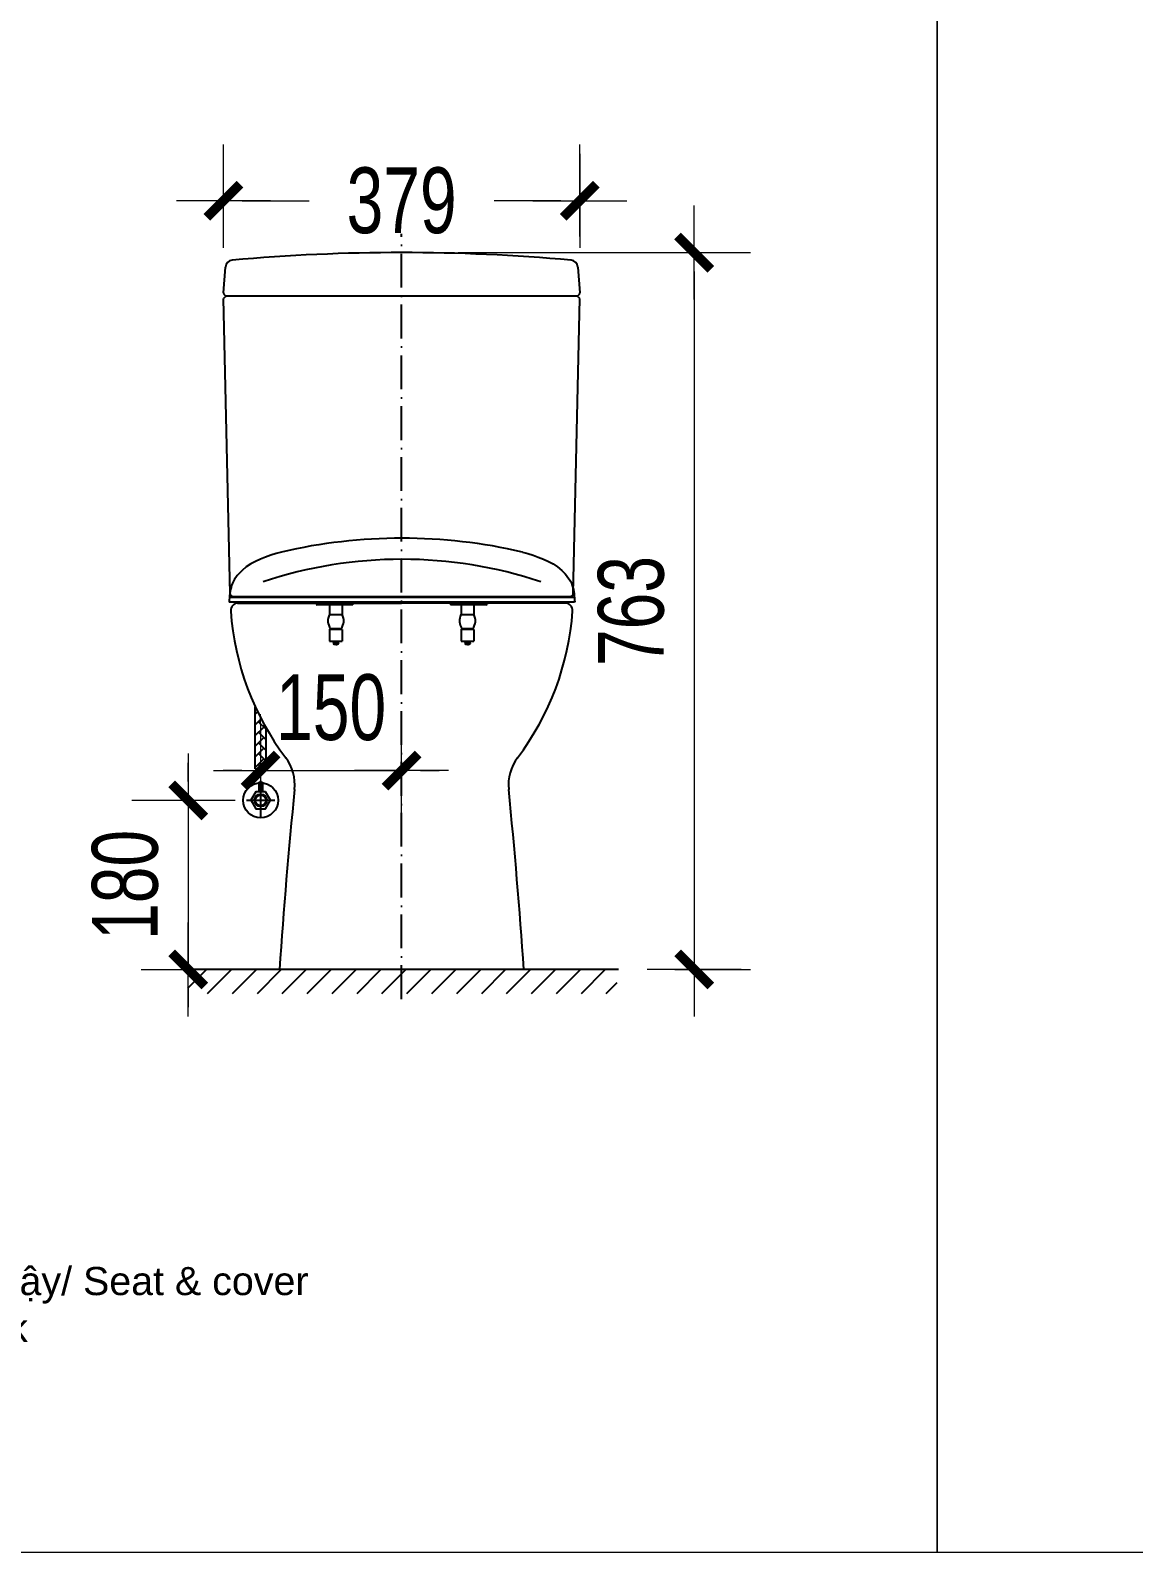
# Model space of a CAD drawing. Header units: inches. Extents: x 242965 to 445791, y 236206 to 423703.
# Drawn here: x 420733 to 421906, y 363849 to 365469 of the extents above; entities that cross this region are included whole.
import ezdxf

# ---------------------------------------------------------------- set-up
doc = ezdxf.new("R2010")
doc.units = ezdxf.units.IN
doc.header["$MEASUREMENT"] = 0
doc.linetypes.add('ACAD_ISO10W100', pattern=[18, 12, -3, 0, -3])
doc.layers.add('2', color=181, linetype='Continuous', lineweight=20)
doc.layers.add('a', color=250, linetype='Continuous', lineweight=5)
doc.layers.add('PIC14', color=7, linetype='Continuous')
doc.styles.add('Arch-Dim', font='chhbg.shx', dxfattribs={"width": 0.75})
doc.dimstyles.new('Arch-40', dxfattribs={"dimscale": 40, "dimtxt": 1.75, "dimasz": 0.5, "dimexe": 1.5, "dimexo": 1.5, "dimgap": 0.8, "dimtad": 1, "dimdec": 0, "dimzin": 0, "dimdsep": 46, "dimtxsty": 'Arch-Dim', "dimblk": 'A', "dimcen": 3, "dimclrd": 251, "dimclre": 251, "dimclrt": 151, "dimadec": 0, "dimazin": 0, "dimtfac": 1, "dimtdec": 0, "dimtix": 1, "dimtmove": 2, "dimatfit": 3, "dimldrblk": 'C', "dimfxl": 1.5, "dimtolj": 1, "dimtzin": 0, "dimlwd": 9, "dimlwe": 9, "dimarcsym": 0})

# ---------------------------------------------------------------- blocks, each defined once
blk = doc.blocks.new('A')
at = {"color": 252, "lineweight": 9}
for points in [[(0, 2.5), (0, -2.5)], [(-2.5, 0), (2.5, 0)]]:
    blk.add_lwpolyline(points, dxfattribs=at)
at = {"const_width": 0.5}
blk.add_lwpolyline([(0.884, 0.884), (-0.884, -0.884)], dxfattribs=at)
blk = doc.blocks.new('*D831')
at = {"color": 251, "lineweight": 9, "transparency": 16777216}
for p, q in [((420977.7, 364730.7), (420977.7, 364741.5)), ((421127.7, 364730.7), (421127.7, 364741.5)), ((420957.7, 364681.5), (420937.7, 364681.5)), ((420977.7, 364681.5), (421127.7, 364681.5)), ((421147.7, 364681.5), (421167.7, 364681.5))]:
    blk.add_line(p, q, dxfattribs=at)
at = {"layer": 'Defpoints', "color": 0, "transparency": 16777216}
for p in [(421127.7, 364681.5), (420977.7, 364670.7), (421127.7, 364670.7)]:
    blk.add_point(p, dxfattribs=at)
at = {"color": 251, "lineweight": 9, "transparency": 16777216, "xscale": 20, "yscale": 20, "zscale": 20}
blk.add_blockref('A', (420977.7, 364681.5), dxfattribs=at)
at = {"color": 251, "lineweight": 9, "transparency": 16777216, "xscale": 20, "yscale": 20, "zscale": 20, "rotation": 180}
blk.add_blockref('A', (421127.7, 364681.5), dxfattribs=at)
at = {"color": 151, "transparency": 16777216, "insert": (421052.7, 364748.5), "char_height": 70, "attachment_point": 5, "style": 'Arch-Dim'}
blk.add_mtext('\\A1;150', dxfattribs=at)
blk = doc.blocks.new('C')
at = {"layer": 'a'}
blk.add_hatch(color=256, dxfattribs=at).paths.add_polyline_path([(-0.769, 2.132), (-1.462, 1.732), (-0.462, 0), (-1.462, -1.732), (-0.769, -2.132), (0.462, 0)])
at = {"color": 1}
blk.add_lwpolyline([(-0.769, 2.132), (-1.462, 1.732), (-0.462, 0), (-1.462, -1.732), (-0.769, -2.132), (0.462, 0)], close=True, dxfattribs=at)
blk.add_lwpolyline([(-2.462, 0), (-0.462, 0)], dxfattribs=at)
blk = doc.blocks.new('*D832')
at = {"color": 251, "lineweight": 9, "transparency": 16777216}
for p, q in [((420900.7, 364669.8), (420900.7, 364689.8)), ((420902.8, 364649.8), (420840.7, 364649.8)), ((420900.7, 364649.8), (420900.7, 364469.8)), ((420957.1, 364469.8), (420960.7, 364469.8)), ((420900.7, 364449.8), (420900.7, 364429.8))]:
    blk.add_line(p, q, dxfattribs=at)
at = {"layer": 'Defpoints', "color": 0, "transparency": 16777216}
for p in [(420962.8, 364649.8), (420897.1, 364469.8), (420900.7, 364469.8)]:
    blk.add_point(p, dxfattribs=at)
at = {"color": 251, "lineweight": 9, "transparency": 16777216, "xscale": 20, "yscale": 20, "zscale": 20}
for p, rotation in [((420900.7, 364649.8), 270), ((420900.7, 364469.8), 90)]:
    blk.add_blockref('A', p, dxfattribs=dict(at, rotation=rotation))
at = {"color": 151, "transparency": 16777216, "insert": (420833.7, 364559.8), "char_height": 70, "attachment_point": 5, "rotation": 90, "style": 'Arch-Dim'}
blk.add_mtext('\\A1;180', dxfattribs=at)
blk = doc.blocks.new('*D833')
at = {"color": 251, "lineweight": 9, "transparency": 16777216}
for p, q in [((421187.7, 365232.8), (421499, 365232.8)), ((421439, 365212.8), (421439, 364489.8)), ((421418.3, 364469.8), (421499, 364469.8))]:
    blk.add_line(p, q, dxfattribs=at)
at = {"layer": 'Defpoints', "color": 0, "transparency": 16777216}
for p in [(421127.7, 365232.8), (421358.3, 364469.8), (421439, 364469.8)]:
    blk.add_point(p, dxfattribs=at)
at = {"color": 251, "lineweight": 9, "transparency": 16777216, "xscale": 20, "yscale": 20, "zscale": 20}
for p, rotation in [((421439, 365232.8), 90), ((421439, 364469.8), 270)]:
    blk.add_blockref('A', p, dxfattribs=dict(at, rotation=rotation))
at = {"color": 151, "transparency": 16777216, "insert": (421372, 364851.3), "char_height": 70, "attachment_point": 5, "rotation": 90, "style": 'Arch-Dim'}
blk.add_mtext('\\A1;763', dxfattribs=at)
blk = doc.blocks.new('*D834')
at = {"color": 251, "lineweight": 9, "transparency": 16777216}
for p, q in [((420938.2, 365249.8), (420938.2, 365348)), ((421317.2, 365249.8), (421317.2, 365348)), ((420958.2, 365288), (421029.5, 365288)), ((421297.2, 365288), (421226, 365288))]:
    blk.add_line(p, q, dxfattribs=at)
at = {"layer": 'Defpoints', "color": 0, "transparency": 16777216}
for p in [(420938.2, 365288), (420938.2, 365189.8), (421317.2, 365189.8)]:
    blk.add_point(p, dxfattribs=at)
at = {"color": 251, "lineweight": 9, "transparency": 16777216, "xscale": 20, "yscale": 20, "zscale": 20, "rotation": 180}
blk.add_blockref('A', (420938.2, 365288), dxfattribs=at)
at = {"color": 251, "lineweight": 9, "transparency": 16777216, "xscale": 20, "yscale": 20, "zscale": 20}
blk.add_blockref('A', (421317.2, 365288), dxfattribs=at)
at = {"color": 151, "transparency": 16777216, "insert": (421127.7, 365288), "char_height": 70, "attachment_point": 5, "style": 'Arch-Dim'}
blk.add_mtext('\\A1;379', dxfattribs=at)

msp = doc.modelspace()

# ---------------------------------------------------------------- hatches: boundary and pattern name
h = msp.add_hatch()
h.set_pattern_fill('AR-HBONE', scale=2, style=0)
h.set_pattern_definition([(45, (420918.812, 364439.3494), (9e-16, 11.3137), [24, -8]), (135, (420924.469, 364445.006), (9e-16, 11.3137), [24, -8])])
h.paths.add_polyline_path([(420983.435, 364727.075, -0.02126915), (420972.027, 364749.321), (420972.027, 364683.389), (420976.659, 364683.389), (420976.659, 364686.726), (420978.803, 364680.053), (420978.803, 364683.389), (420983.435, 364683.389)])
h = msp.add_hatch()
h.set_pattern_fill('ANSI31', scale=150, style=0)
h.set_pattern_definition([(45, (419073.973, 367582.26), (-13.25825, 13.25825), [])])
h.paths.add_polyline_path([(420900.136, 364469.829), (421357.014, 364469.829), (421357.014, 364444.389), (420900.136, 364444.389)])

# ---------------------------------------------------------------- linework, layer by layer
at = {"color": 7}
for p, q in [((420938.23, 365189.825), (420940.233, 365217.301)), ((421315.224, 365217.302), (421317.23, 365189.825)), ((420941.231, 365186.825), (420938.23, 365183.823)), ((420945.166, 364869.758), (420938.23, 365183.825)), ((420941.231, 365186.825), (421113.376, 365186.825)), ((421113.376, 365186.825), (421309.16, 365186.825)), ((421309.16, 365186.825), (421314.229, 365186.825)), ((421310.294, 364869.759), (421317.23, 365183.825)), ((421317.23, 365183.825), (421314.229, 365186.825)), ((421317.23, 365189.825), (421317.23, 365189.825)), ((420948.165, 364866.825), (421307.295, 364866.825)), ((421311.693, 364865.813), (420944.194, 364865.813)), ((421311.693, 364860.825), (420944.194, 364860.825)), ((420972.027, 364683.389), (420972.027, 364749.321)), ((420983.435, 364683.389), (420983.435, 364727.075)), ((420972.027, 364683.389), (420976.659, 364683.389)), ((420976.659, 364686.726), (420978.803, 364680.053)), ((420976.659, 364683.389), (420976.659, 364686.726)), ((420978.803, 364683.389), (420983.435, 364683.389)), ((420978.803, 364680.053), (420978.803, 364683.389)), ((420975.894, 364669.25), (420975.894, 364659.459)), ((420975.894, 364669.25), (420979.568, 364669.25)), ((420975.894, 364660.858), (420979.568, 364660.858)), ((420975.894, 364659.459), (420979.568, 364659.459)), ((420976.812, 364659.459), (420976.812, 364658.992)), ((420977.731, 364670.744), (420977.731, 364632.715)), ((420978.65, 364659.459), (420978.65, 364658.992)), ((420978.65, 364659.459), (420978.65, 364658.992)), ((420979.568, 364669.25), (420979.568, 364659.459)), ((420962.761, 364649.829), (420992.701, 364649.829)), ((421358.346, 364469.829), (420897.114, 364469.829)), ((421257.729, 364469.829), (420997.731, 364469.829))]:
    msp.add_line(p, q, dxfattribs=at)
at = {"color": 7, "linetype": 'Continuous'}
for p, q in [((421039.58, 364859.825), (421036.53, 364859.825)), ((421036.735, 364858.772), (421036.68, 364859.825)), ((421051.03, 364857.825), (421037.734, 364857.825)), ((421039.057, 364859.825), (421039.075, 364860.825)), ((421076.385, 364860.825), (421039.075, 364860.825)), ((421039.58, 364860.825), (421039.58, 364859.125)), ((421039.58, 364860.521), (421040.976, 364859.125)), ((421075.88, 364859.125), (421039.58, 364859.125)), ((421039.835, 364857.825), (421039.766, 364859.134)), ((421042.607, 364860.825), (421044.307, 364859.125)), ((421045.23, 364859.125), (421045.23, 364858.125)), ((421045.23, 364858.125), (421070.23, 364858.125)), ((421045.926, 364857.825), (421045.911, 364858.125)), ((421045.939, 364860.825), (421047.639, 364859.125)), ((421048.98, 364857.825), (421048.98, 364858.125)), ((421049.27, 364860.825), (421050.97, 364859.125)), ((421051.03, 364858.125), (421051.03, 364847.625)), ((421052.601, 364860.825), (421054.301, 364859.125)), ((421055.932, 364860.825), (421057.632, 364859.125)), ((421059.263, 364860.825), (421060.963, 364859.125)), ((421062.594, 364860.825), (421064.294, 364859.125)), ((421064.43, 364858.125), (421064.43, 364847.625)), ((421075.625, 364857.825), (421064.43, 364857.825)), ((421065.925, 364860.825), (421067.625, 364859.125)), ((421066.48, 364858.125), (421066.48, 364857.825)), ((421069.256, 364860.825), (421070.956, 364859.125)), ((421069.534, 364857.825), (421069.549, 364858.125)), ((421070.23, 364859.125), (421070.23, 364858.125)), ((421072.587, 364860.825), (421074.287, 364859.125)), ((421075.625, 364857.825), (421075.694, 364859.134)), ((421075.88, 364860.825), (421075.88, 364859.125)), ((421179.58, 364859.825), (421075.88, 364859.825)), ((421076.403, 364859.825), (421076.385, 364860.825)), ((421179.057, 364859.825), (421179.075, 364860.825)), ((421216.385, 364860.825), (421179.075, 364860.825)), ((421179.58, 364859.125), (421179.58, 364860.825)), ((421179.58, 364859.125), (421215.88, 364859.125)), ((421179.766, 364859.134), (421179.835, 364857.825)), ((421191.03, 364857.825), (421179.835, 364857.825)), ((421185.23, 364859.125), (421185.23, 364858.125)), ((421185.23, 364858.125), (421210.23, 364858.125)), ((421185.911, 364858.125), (421185.926, 364857.825)), ((421188.98, 364857.825), (421188.98, 364858.125)), ((421191.03, 364858.125), (421191.03, 364847.625)), ((421204.43, 364858.125), (421204.43, 364847.625)), ((421217.726, 364857.825), (421204.43, 364857.825)), ((421206.48, 364858.125), (421206.48, 364857.825)), ((421209.549, 364858.125), (421209.534, 364857.825)), ((421210.23, 364859.125), (421210.23, 364858.125)), ((421215.694, 364859.134), (421215.625, 364857.825)), ((421215.88, 364859.125), (421215.88, 364860.825)), ((421218.93, 364859.825), (421215.88, 364859.825)), ((421216.403, 364859.825), (421216.385, 364860.825)), ((421218.78, 364859.825), (421218.725, 364858.772)), ((421051.03, 364847.625), (421064.43, 364847.625)), ((421191.03, 364847.625), (421204.43, 364847.625)), ((421051.03, 364831.51), (421052.13, 364832.61)), ((421051.03, 364831.51), (421051.03, 364819.125)), ((421064.43, 364831.51), (421051.03, 364831.51)), ((421051.03, 364819.125), (421064.43, 364819.125)), ((421052.13, 364832.61), (421063.33, 364832.61)), ((421054.843, 364819.09), (421054.83, 364819.075)), ((421054.843, 364819.04), (421054.83, 364819.055)), ((421054.843, 364818.09), (421054.83, 364818.075)), ((421054.843, 364818.04), (421054.83, 364818.055)), ((421060.617, 364818.59), (421060.63, 364818.575)), ((421060.617, 364818.54), (421060.63, 364818.555)), ((421060.617, 364817.59), (421060.63, 364817.575)), ((421060.63, 364817.555), (421060.617, 364817.54)), ((421064.43, 364831.51), (421063.33, 364832.61)), ((421064.43, 364831.51), (421064.43, 364819.125)), ((421191.03, 364831.51), (421192.13, 364832.61)), ((421204.43, 364831.51), (421191.03, 364831.51)), ((421191.03, 364831.51), (421191.03, 364819.125)), ((421191.03, 364819.125), (421204.43, 364819.125)), ((421192.13, 364832.61), (421203.33, 364832.61)), ((421194.843, 364819.09), (421194.83, 364819.075)), ((421194.843, 364819.04), (421194.83, 364819.055)), ((421194.843, 364818.09), (421194.83, 364818.075)), ((421194.843, 364818.04), (421194.83, 364818.055)), ((421200.617, 364818.59), (421200.63, 364818.575)), ((421200.617, 364818.54), (421200.63, 364818.555)), ((421200.617, 364817.59), (421200.63, 364817.575)), ((421200.63, 364817.555), (421200.617, 364817.54)), ((421204.43, 364831.51), (421203.33, 364832.61)), ((421204.43, 364831.51), (421204.43, 364819.125)), ((421054.83, 364817.055), (421054.843, 364817.04)), ((421055.179, 364816.276), (421055.183, 364816.287)), ((421055.179, 364816.276), (421055.63, 364815.825)), ((421059.83, 364815.825), (421055.63, 364815.825)), ((421059.964, 364815.959), (421059.83, 364815.825)), ((421059.964, 364815.959), (421059.96, 364815.971)), ((421060.464, 364816.459), (421060.412, 364816.421)), ((421060.598, 364816.593), (421060.464, 364816.459)), ((421060.598, 364816.593), (421060.595, 364816.603)), ((421194.83, 364817.055), (421194.843, 364817.04)), ((421195.179, 364816.276), (421195.183, 364816.287)), ((421195.179, 364816.276), (421195.63, 364815.825)), ((421199.83, 364815.825), (421195.63, 364815.825)), ((421199.964, 364815.959), (421199.83, 364815.825)), ((421199.964, 364815.959), (421199.96, 364815.971)), ((421200.464, 364816.459), (421200.412, 364816.421)), ((421200.598, 364816.593), (421200.464, 364816.459)), ((421200.598, 364816.593), (421200.595, 364816.603))]:
    msp.add_line(p, q, dxfattribs=at)
at = {"color": 7}
msp.add_lwpolyline([(420983.022, 364658.992), (420972.44, 364658.992), (420967.15, 364649.829), (420972.44, 364640.665), (420983.022, 364640.665), (420988.313, 364649.829)], close=True, dxfattribs=at)
for radius in [18.553, 6.68, 5.704]:
    msp.add_circle((420977.731, 364649.829), radius, dxfattribs=at)
for centre, radius, start, end in [((420948.212, 365216.719), 8, 95.170489, 175.830809), ((421127.73, 363232.825), 2000, 84.829612, 95.170489), ((421307.245, 365216.719), 8, 4.176452, 84.829612), ((420941.23, 365189.825), 3, 180, 270), ((421314.23, 365189.825), 3, 270, 0), ((421128.029, 364359.65), 569.091, 76.987221, 103.012779), ((421128.029, 364437.816), 468.574, 71.620822, 108.379178), ((420948.165, 364869.825), 3, 181.253145, 270), ((421307.295, 364869.825), 3, 270, 358.746855)]:
    msp.add_arc(centre, radius, start, end, dxfattribs=at)
at = {"color": 7, "linetype": 'Continuous'}
for centre, radius, start, end in [((421037.734, 364858.825), 1, 183, 270), ((421217.726, 364858.825), 1, 270, 357), ((421062.599, 364840.925), 13.369, 149.924368, 218.455863), ((421052.861, 364840.925), 13.369, 321.544137, 30.075632), ((421202.599, 364840.925), 13.369, 149.924368, 218.455863), ((421192.861, 364840.925), 13.369, 321.544137, 30.075632)]:
    msp.add_arc(centre, radius, start, end, dxfattribs=at)
at = {"color": 7}
for points in [[(420999.888, 364914.127), (420957.943, 364894.49), (420946.871, 364878.554), (420944.194, 364860.825)], [(421256.171, 364914.127), (421298.116, 364894.49), (421309.188, 364878.554), (421311.865, 364860.825)]]:
    msp.add_spline(points, degree=3, dxfattribs=at)
at = {"color": 7, "linetype": 'Continuous'}
for points in [[(421054.83, 364819.055), (421054.831, 364819.061)], [(421054.83, 364818.055), (421054.831, 364818.061)], [(421054.831, 364819.061), (421054.893, 364819.088)], [(421054.831, 364818.061), (421054.893, 364818.088)], [(421054.839, 364817.095), (421054.933, 364817.117), (421055.17, 364817.152), (421055.531, 364817.188), (421055.999, 364817.223), (421056.551, 364817.258), (421057.16, 364817.293), (421057.798, 364817.328), (421058.432, 364817.364), (421059.032, 364817.399), (421059.568, 364817.434), (421060.015, 364817.469), (421060.351, 364817.504), (421060.559, 364817.539)], [(421054.893, 364819.108), (421054.841, 364819.093)], [(421054.893, 364818.108), (421054.841, 364818.093)], [(421054.843, 364819.04), (421055.136, 364818.869), (421055.474, 364818.673), (421055.66, 364818.565)], [(421055.66, 364818.565), (421055.467, 364818.452), (421055.129, 364818.256), (421054.843, 364818.09)], [(421054.843, 364818.04), (421055.136, 364817.869), (421055.474, 364817.673), (421055.66, 364817.565)], [(421055.66, 364817.565), (421055.467, 364817.452), (421055.129, 364817.256), (421054.843, 364817.09)], [(421060.562, 364817.52), (421060.363, 364817.486), (421060.04, 364817.451), (421059.61, 364817.417), (421059.092, 364817.382), (421058.51, 364817.348), (421057.892, 364817.314), (421057.266, 364817.279), (421056.662, 364817.245), (421056.108, 364817.21), (421055.63, 364817.176), (421055.249, 364817.141), (421054.985, 364817.107), (421054.848, 364817.072)], [(421054.893, 364819.088), (421055.085, 364819.122), (421055.11, 364819.126)], [(421054.988, 364819.124), (421054.893, 364819.108)], [(421060.567, 364818.541), (421060.375, 364818.507), (421060.067, 364818.474), (421059.664, 364818.441), (421059.171, 364818.407), (421058.607, 364818.374), (421058.009, 364818.34), (421057.412, 364818.307), (421056.824, 364818.274), (421056.279, 364818.241), (421055.796, 364818.208), (421055.393, 364818.176), (421055.085, 364818.142), (421054.893, 364818.108)], [(421054.893, 364818.088), (421055.085, 364818.122), (421055.395, 364818.156), (421055.798, 364818.189), (421056.281, 364818.221), (421056.833, 364818.255), (421057.425, 364818.288), (421058.024, 364818.321), (421058.619, 364818.354), (421059.176, 364818.388), (421059.662, 364818.421), (421060.065, 364818.454), (421060.375, 364818.487), (421060.567, 364818.521)], [(421055.697, 364818.586), (421055.66, 364818.565)], [(421055.697, 364817.586), (421055.66, 364817.565)], [(421055.691, 364818.591), (421055.785, 364818.616), (421055.998, 364818.655), (421056.312, 364818.693), (421056.708, 364818.732), (421057.164, 364818.77), (421057.653, 364818.809), (421058.146, 364818.847), (421058.615, 364818.886), (421059.033, 364818.924), (421059.374, 364818.963), (421059.62, 364819.001), (421059.756, 364819.04), (421059.76, 364819.045)], [(421055.692, 364817.592), (421055.781, 364817.615), (421055.991, 364817.654), (421056.302, 364817.692), (421056.697, 364817.731), (421057.152, 364817.769), (421057.64, 364817.808), (421058.133, 364817.846), (421058.603, 364817.885), (421059.023, 364817.923), (421059.367, 364817.962), (421059.615, 364818), (421059.754, 364818.039), (421059.76, 364818.046)], [(421059.763, 364819.043), (421059.8, 364819.065)], [(421059.763, 364818.043), (421059.8, 364818.065)], [(421059.8, 364819.065), (421059.903, 364819.125)], [(421060.617, 364818.59), (421060.331, 364818.756), (421059.993, 364818.952), (421059.8, 364819.065)], [(421059.8, 364818.065), (421059.986, 364818.173), (421060.324, 364818.369), (421060.617, 364818.54)], [(421060.617, 364817.59), (421060.331, 364817.756), (421059.993, 364817.952), (421059.8, 364818.065)], [(421059.8, 364817.065), (421059.986, 364817.173), (421060.324, 364817.369), (421060.617, 364817.54)], [(421060.559, 364817.539), (421060.629, 364817.569)], [(421060.62, 364817.536), (421060.562, 364817.52)], [(421060.629, 364818.568), (421060.567, 364818.541)], [(421060.567, 364818.521), (421060.619, 364818.536)], [(421060.63, 364818.575), (421060.629, 364818.568)], [(421060.629, 364817.569), (421060.63, 364817.575)], [(421194.83, 364819.055), (421194.831, 364819.061)], [(421194.83, 364818.055), (421194.831, 364818.061)], [(421194.831, 364819.061), (421194.893, 364819.088)], [(421194.831, 364818.061), (421194.893, 364818.088)], [(421194.839, 364817.095), (421194.933, 364817.117), (421195.17, 364817.152), (421195.531, 364817.188), (421195.999, 364817.223), (421196.551, 364817.258), (421197.16, 364817.293), (421197.798, 364817.328), (421198.432, 364817.364), (421199.032, 364817.399), (421199.568, 364817.434), (421200.015, 364817.469), (421200.351, 364817.504), (421200.559, 364817.539)], [(421194.893, 364819.108), (421194.841, 364819.093)], [(421194.893, 364818.108), (421194.841, 364818.093)], [(421194.843, 364819.04), (421195.136, 364818.869), (421195.474, 364818.673), (421195.66, 364818.565)], [(421195.66, 364818.565), (421195.467, 364818.452), (421195.129, 364818.256), (421194.843, 364818.09)], [(421194.843, 364818.04), (421195.136, 364817.869), (421195.474, 364817.673), (421195.66, 364817.565)], [(421195.66, 364817.565), (421195.467, 364817.452), (421195.129, 364817.256), (421194.843, 364817.09)], [(421200.562, 364817.52), (421200.363, 364817.486), (421200.04, 364817.451), (421199.61, 364817.417), (421199.092, 364817.382), (421198.51, 364817.348), (421197.892, 364817.314), (421197.266, 364817.279), (421196.662, 364817.245), (421196.108, 364817.21), (421195.63, 364817.176), (421195.249, 364817.141), (421194.985, 364817.107), (421194.848, 364817.072)], [(421194.893, 364819.088), (421195.085, 364819.122), (421195.11, 364819.126)], [(421194.988, 364819.124), (421194.893, 364819.108)], [(421200.567, 364818.541), (421200.375, 364818.507), (421200.067, 364818.474), (421199.664, 364818.441), (421199.171, 364818.407), (421198.607, 364818.374), (421198.009, 364818.34), (421197.412, 364818.307), (421196.824, 364818.274), (421196.279, 364818.241), (421195.796, 364818.208), (421195.393, 364818.176), (421195.085, 364818.142), (421194.893, 364818.108)], [(421194.893, 364818.088), (421195.085, 364818.122), (421195.395, 364818.156), (421195.798, 364818.189), (421196.281, 364818.221), (421196.833, 364818.255), (421197.425, 364818.288), (421198.024, 364818.321), (421198.619, 364818.354), (421199.176, 364818.388), (421199.662, 364818.421), (421200.065, 364818.454), (421200.375, 364818.487), (421200.567, 364818.521)], [(421195.697, 364818.586), (421195.66, 364818.565)], [(421195.697, 364817.586), (421195.66, 364817.565)], [(421195.691, 364818.591), (421195.785, 364818.616), (421195.998, 364818.655), (421196.312, 364818.693), (421196.708, 364818.732), (421197.164, 364818.77), (421197.653, 364818.809), (421198.146, 364818.847), (421198.615, 364818.886), (421199.033, 364818.924), (421199.374, 364818.963), (421199.62, 364819.001), (421199.756, 364819.04), (421199.76, 364819.045)], [(421195.692, 364817.592), (421195.781, 364817.615), (421195.991, 364817.654), (421196.302, 364817.692), (421196.697, 364817.731), (421197.152, 364817.769), (421197.64, 364817.808), (421198.133, 364817.846), (421198.603, 364817.885), (421199.023, 364817.923), (421199.367, 364817.962), (421199.615, 364818), (421199.754, 364818.039), (421199.76, 364818.046)], [(421199.763, 364819.043), (421199.8, 364819.065)], [(421199.763, 364818.043), (421199.8, 364818.065)], [(421199.8, 364819.065), (421199.903, 364819.125)], [(421200.617, 364818.59), (421200.331, 364818.756), (421199.993, 364818.952), (421199.8, 364819.065)], [(421199.8, 364818.065), (421199.986, 364818.173), (421200.324, 364818.369), (421200.617, 364818.54)], [(421200.617, 364817.59), (421200.331, 364817.756), (421199.993, 364817.952), (421199.8, 364818.065)], [(421199.8, 364817.065), (421199.986, 364817.173), (421200.324, 364817.369), (421200.617, 364817.54)], [(421200.559, 364817.539), (421200.629, 364817.569)], [(421200.62, 364817.536), (421200.562, 364817.52)], [(421200.629, 364818.568), (421200.567, 364818.541)], [(421200.567, 364818.521), (421200.619, 364818.536)], [(421200.63, 364818.575), (421200.629, 364818.568)], [(421200.629, 364817.569), (421200.63, 364817.575)], [(421054.833, 364817.082), (421054.839, 364817.095)], [(421054.835, 364817.078), (421054.833, 364817.082)], [(421054.843, 364817.04), (421055.136, 364816.869), (421055.474, 364816.673), (421055.66, 364816.565)], [(421054.848, 364817.072), (421054.844, 364817.054)], [(421055.182, 364816.287), (421055.218, 364816.298)], [(421055.66, 364816.565), (421055.467, 364816.452), (421055.183, 364816.287)], [(421055.218, 364816.298), (421055.38, 364816.32), (421055.657, 364816.342), (421056.037, 364816.364), (421056.504, 364816.386), (421057.036, 364816.408), (421057.608, 364816.43), (421058.194, 364816.452), (421058.767, 364816.473), (421059.299, 364816.495), (421059.766, 364816.517), (421060.145, 364816.539), (421060.417, 364816.56), (421060.569, 364816.582), (421060.591, 364816.599)], [(421055.697, 364816.586), (421055.66, 364816.565)], [(421055.694, 364816.587), (421055.808, 364816.621), (421056.031, 364816.659), (421056.351, 364816.697), (421056.748, 364816.735), (421057.202, 364816.773), (421057.685, 364816.811), (421058.17, 364816.849), (421058.631, 364816.887), (421059.04, 364816.925), (421059.376, 364816.963), (421059.619, 364817.001), (421059.754, 364817.039), (421059.76, 364817.046)], [(421057.848, 364815.888), (421057.491, 364815.825)], [(421060.415, 364816.415), (421060.352, 364816.391), (421060.121, 364816.311), (421059.795, 364816.232), (421059.392, 364816.152), (421058.936, 364816.071), (421058.45, 364815.989), (421057.961, 364815.907), (421057.848, 364815.888)], [(421057.859, 364815.825), (421058.226, 364815.854)], [(421058.226, 364815.854), (421058.339, 364815.863)], [(421058.228, 364815.825), (421058.712, 364815.849), (421059.148, 364815.873), (421059.511, 364815.897), (421059.777, 364815.921), (421059.931, 364815.946), (421059.959, 364815.964)], [(421058.339, 364815.863), (421058.784, 364815.901), (421059.17, 364815.938), (421059.474, 364815.976), (421059.68, 364816.014), (421059.769, 364816.038)], [(421059.763, 364817.043), (421059.8, 364817.065)], [(421059.763, 364816.043), (421059.8, 364816.065)], [(421060.595, 364816.603), (421060.331, 364816.756), (421059.993, 364816.952), (421059.8, 364817.065)], [(421059.8, 364816.065), (421059.986, 364816.173), (421060.324, 364816.369), (421060.412, 364816.421)], [(421059.96, 364815.971), (421059.8, 364816.065)], [(421194.833, 364817.082), (421194.839, 364817.095)], [(421194.835, 364817.078), (421194.833, 364817.082)], [(421194.843, 364817.04), (421195.136, 364816.869), (421195.474, 364816.673), (421195.66, 364816.565)], [(421194.848, 364817.072), (421194.844, 364817.054)], [(421195.182, 364816.287), (421195.218, 364816.298)], [(421195.66, 364816.565), (421195.467, 364816.452), (421195.183, 364816.287)], [(421195.218, 364816.298), (421195.38, 364816.32), (421195.657, 364816.342), (421196.037, 364816.364), (421196.504, 364816.386), (421197.036, 364816.408), (421197.608, 364816.43), (421198.194, 364816.452), (421198.767, 364816.473), (421199.299, 364816.495), (421199.766, 364816.517), (421200.145, 364816.539), (421200.417, 364816.56), (421200.569, 364816.582), (421200.591, 364816.599)], [(421195.697, 364816.586), (421195.66, 364816.565)], [(421195.694, 364816.587), (421195.808, 364816.621), (421196.031, 364816.659), (421196.351, 364816.697), (421196.748, 364816.735), (421197.202, 364816.773), (421197.685, 364816.811), (421198.17, 364816.849), (421198.631, 364816.887), (421199.04, 364816.925), (421199.376, 364816.963), (421199.619, 364817.001), (421199.754, 364817.039), (421199.76, 364817.046)], [(421197.848, 364815.888), (421197.491, 364815.825)], [(421200.415, 364816.415), (421200.352, 364816.391), (421200.121, 364816.311), (421199.795, 364816.232), (421199.392, 364816.152), (421198.936, 364816.071), (421198.45, 364815.989), (421197.961, 364815.907), (421197.848, 364815.888)], [(421197.859, 364815.825), (421198.226, 364815.854)], [(421198.226, 364815.854), (421198.339, 364815.863)], [(421198.228, 364815.825), (421198.712, 364815.849), (421199.148, 364815.873), (421199.511, 364815.897), (421199.777, 364815.921), (421199.931, 364815.946), (421199.959, 364815.964)], [(421198.339, 364815.863), (421198.784, 364815.901), (421199.17, 364815.938), (421199.474, 364815.976), (421199.68, 364816.014), (421199.769, 364816.038)], [(421199.763, 364817.043), (421199.8, 364817.065)], [(421199.763, 364816.043), (421199.8, 364816.065)], [(421200.595, 364816.603), (421200.331, 364816.756), (421199.993, 364816.952), (421199.8, 364817.065)], [(421199.8, 364816.065), (421199.986, 364816.173), (421200.324, 364816.369), (421200.412, 364816.421)], [(421199.96, 364815.971), (421199.8, 364816.065)]]:
    msp.add_spline(points, degree=3, dxfattribs=at)
at = {"layer": '2'}
for points in [[(419264.376, 366410.261), (421697.533, 366410.261), (421697.533, 363849.201), (419264.376, 363849.201)], [(421697.533, 366410.261), (424130.69, 366410.261), (424130.69, 363849.201), (421697.533, 363849.201)]]:
    msp.add_lwpolyline(points, close=True, dxfattribs=at)
at = {"layer": 'PIC14', "color": 7, "linetype": 'ACAD_ISO10W100', "ltscale": 3}
msp.add_line((421127.731, 364438.232), (421127.731, 365252.68), dxfattribs=at)
at = {"layer": 'PIC14', "color": 7, "linetype": 'Continuous'}
for p in [(420953.232, 364859.825), (421302.228, 364859.825)]:
    msp.add_line(p, (421127.73, 364859.825), dxfattribs=at)
for centre, radius, start, end in [((420953.828, 364851.825), 8, 90, 184.092512), ((421239.096, 364872.235), 293.997, 184.092512, 217.03725), ((421016.364, 364872.235), 293.997, 322.96275, 355.907488), ((421301.632, 364851.825), 8, 355.907488, 90), ((420966.099, 364666.239), 48, 354.270903, 37.03725), ((421289.361, 364666.239), 48, 142.96275, 185.729097), ((426983.829, 364062.503), 5999.94, 174.2709031, 176.107298), ((415271.631, 364062.503), 5999.94, 3.892702, 5.7290969)]:
    msp.add_arc(centre, radius, start, end, dxfattribs=at)

# ---------------------------------------------------------------- texts
at = {"insert": (420339.175, 364203.215), "char_height": 30, "width": 849.33333, "attachment_point": 1}
msp.add_mtext('{\\f.VnArial|b0|i0|c0|p34;(*): Th©n cÇu/ Bowl\\P(**): BÖ ngåi & n¾p ®Ëy/ Seat & cover\\P(***): KÐt n\xadíc/ Tank}', dxfattribs=at)

# ---------------------------------------------------------------- dimensions: what is measured, and where the dimension line sits
at = {"color": 7}
dim = msp.add_linear_dim(base=(420938.23, 365287.963), p1=(421317.23, 365189.825), p2=(420938.23, 365189.825), dimstyle='Arch-40', override={"dimtxsty": 'Arch-Dim'}, dxfattribs=at)
dim.commit()
dim.dimension.update_dxf_attribs({"geometry": '*D834', "text_midpoint": (421127.73, 365287.963), "dimtype": 160})
for base, p1, p2, picture, middle in [((421438.98, 364469.829), (421127.731, 365232.825), (421358.346, 364469.829), '*D833', (421371.98, 364851.327)), ((420900.732, 364469.829), (420962.761, 364649.829), (420897.114, 364469.829), '*D832', (420833.732, 364559.829))]:
    dim = msp.add_linear_dim(base=base, p1=p1, p2=p2, angle=90, dimstyle='Arch-40', override={"dimtxsty": 'Arch-Dim'}, dxfattribs=at)
    dim.commit()
    dim.dimension.update_dxf_attribs({"geometry": picture, "text_midpoint": middle})
dim = msp.add_linear_dim(base=(421127.731, 364681.52), p1=(420977.731, 364670.744), p2=(421127.731, 364670.744), dimstyle='Arch-40', override={"dimtxsty": 'Arch-Dim'}, dxfattribs=at)
dim.commit()
dim.dimension.update_dxf_attribs({"geometry": '*D831', "text_midpoint": (421052.731, 364748.52)})

doc.saveas('drawing.dxf')
